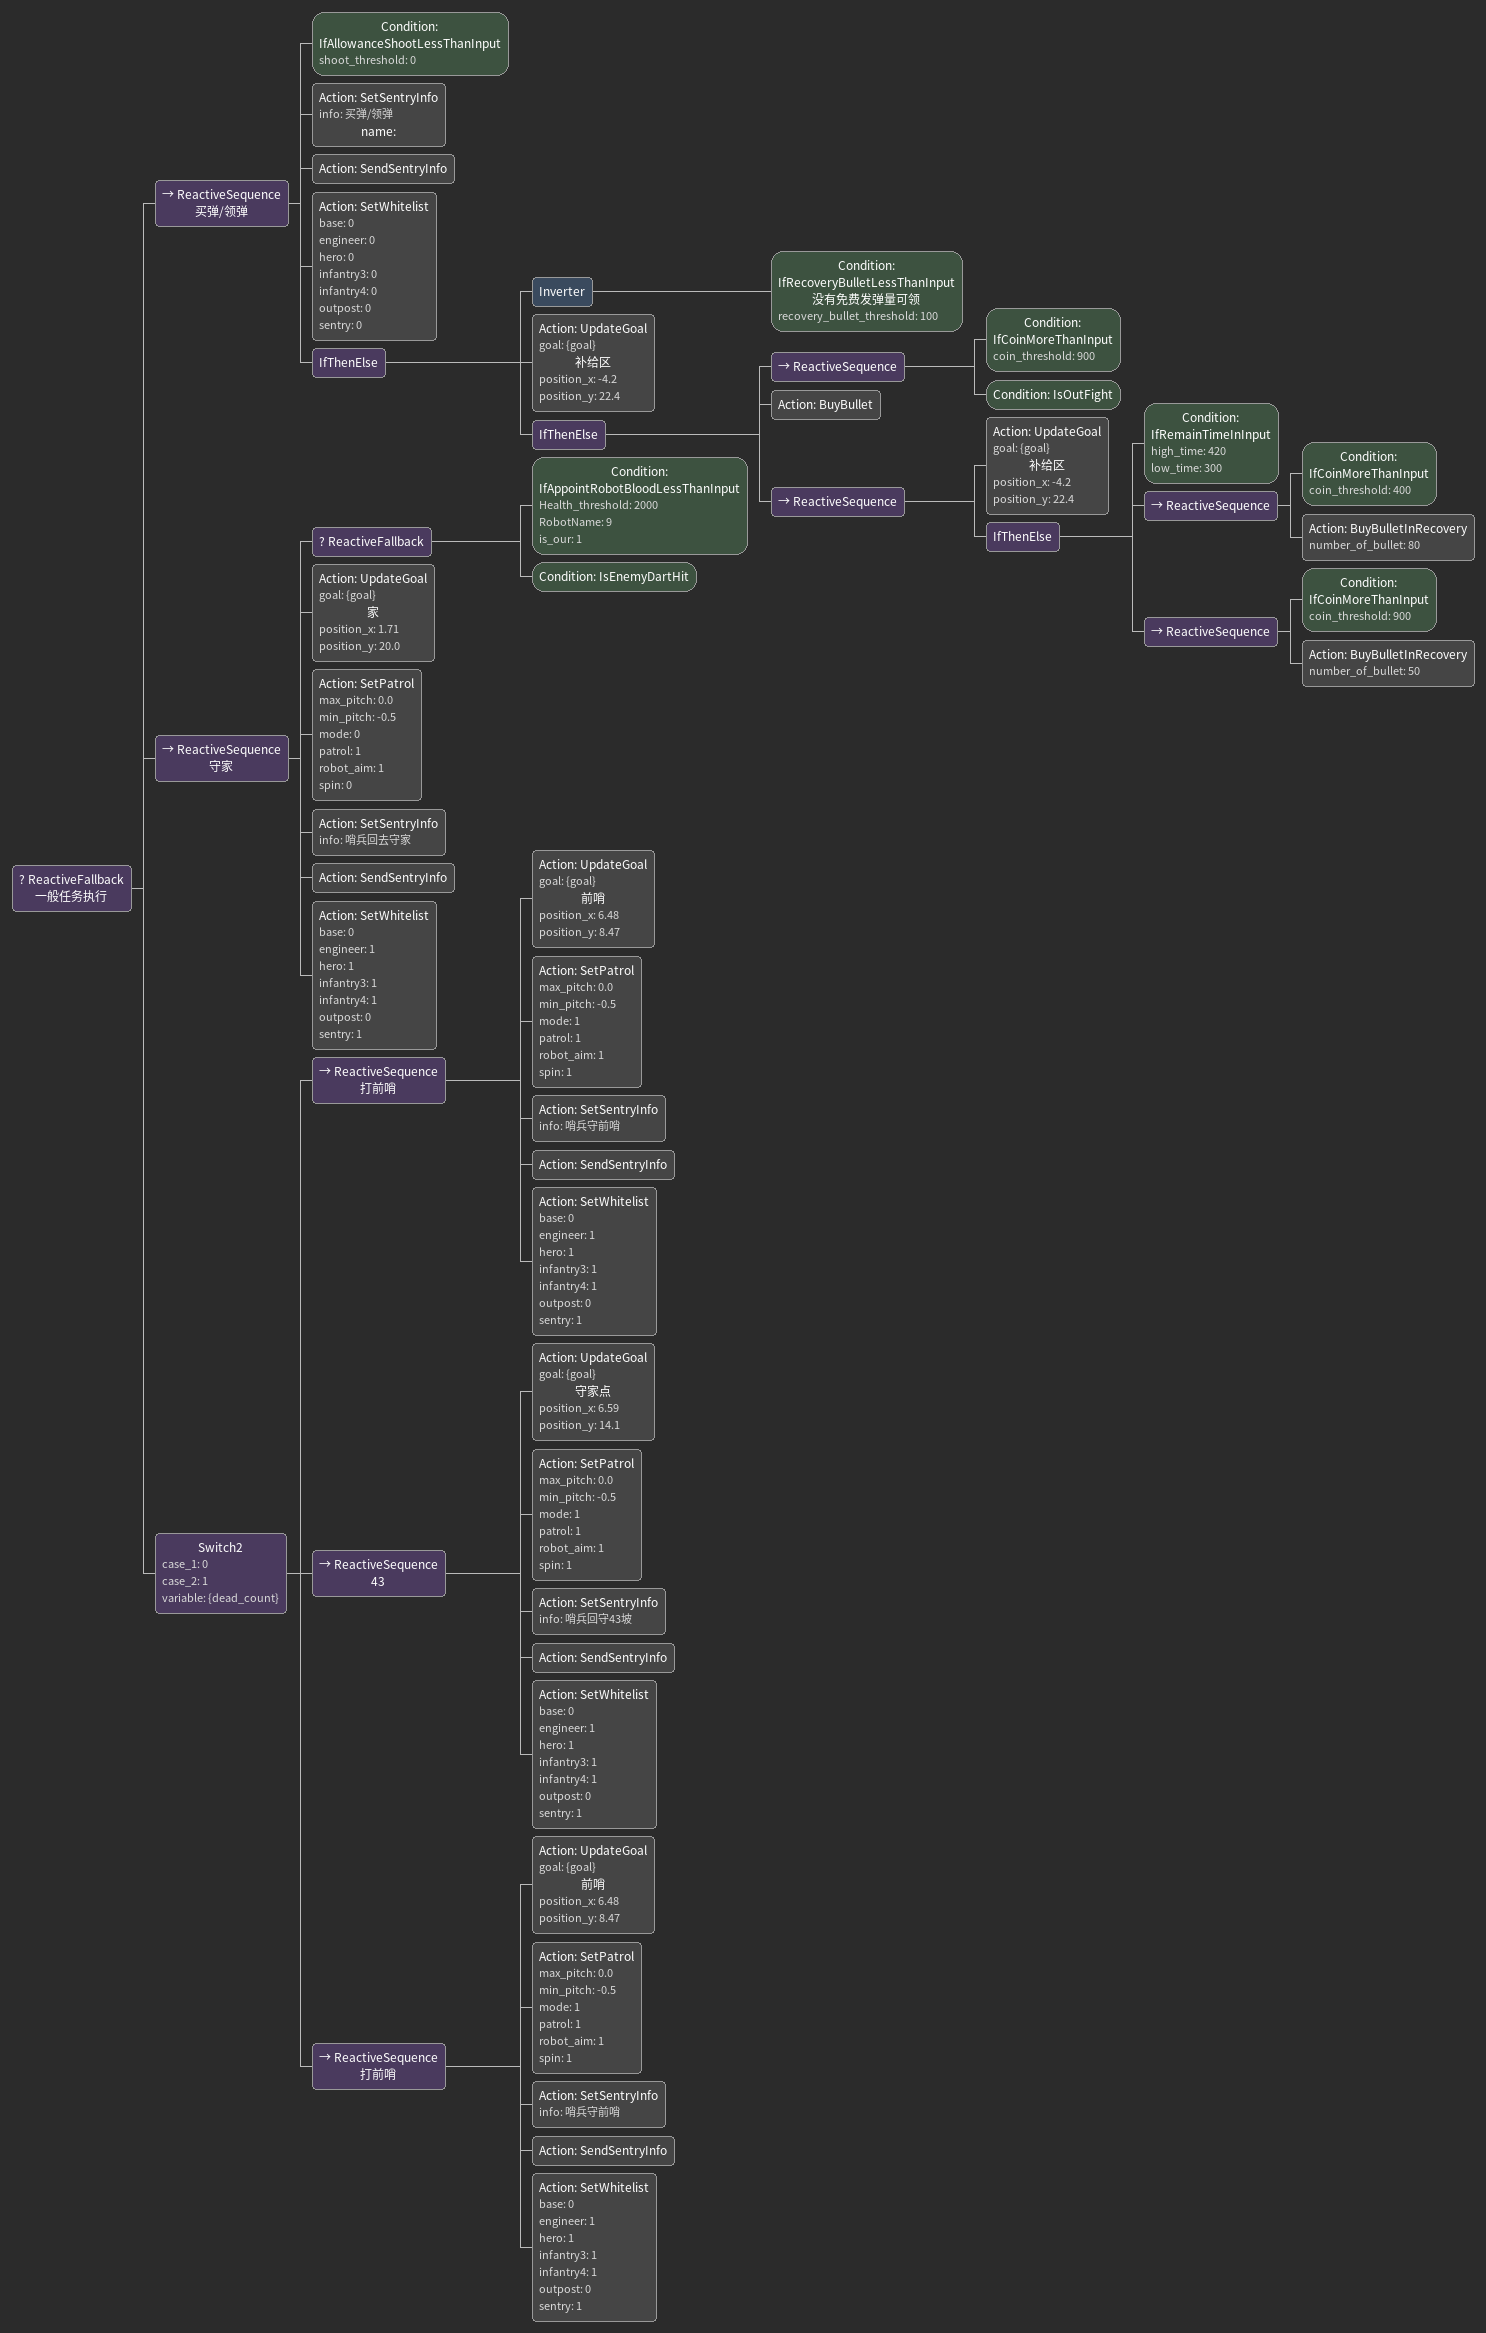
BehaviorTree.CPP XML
<ReactiveFallback name="一般任务执行">
    <ReactiveSequence name="买弹/领弹">
        <Condition ID="IfAllowanceShootLessThanInput" shoot_threshold="0"/>
        <Action ID="SetSentryInfo" info="买弹/领弹" name=""/>
        <Action ID="SendSentryInfo"/>
        <Action ID="SetWhitelist" base="0" engineer="0" hero="0" infantry3="0" infantry4="0" outpost="0" sentry="0"/>
        <IfThenElse>
            <Inverter>
                <Condition ID="IfRecoveryBulletLessThanInput" name="没有免费发弹量可领" recovery_bullet_threshold="100"/>
            </Inverter>
            <Action ID="UpdateGoal" goal="{goal}" name="补给区" position_x="-4.2" position_y="22.4"/>
            <IfThenElse>
                <ReactiveSequence>
                    <Condition ID="IfCoinMoreThanInput" coin_threshold="900"/>
                    <Condition ID="IsOutFight"/>
                </ReactiveSequence>
                <Action ID="BuyBullet"/>
                <ReactiveSequence>
                    <Action ID="UpdateGoal" goal="{goal}" name="补给区" position_x="-4.2" position_y="22.4"/>
                    <IfThenElse>
                        <Condition ID="IfRemainTimeInInput" high_time="420" low_time="300"/>
                        <ReactiveSequence>
                            <Condition ID="IfCoinMoreThanInput" coin_threshold="400"/>
                            <Action ID="BuyBulletInRecovery" number_of_bullet="80"/>
                        </ReactiveSequence>
                        <ReactiveSequence>
                            <Condition ID="IfCoinMoreThanInput" coin_threshold="900"/>
                            <Action ID="BuyBulletInRecovery" number_of_bullet="50"/>
                        </ReactiveSequence>
                    </IfThenElse>
                </ReactiveSequence>
            </IfThenElse>
        </IfThenElse>
    </ReactiveSequence>
    <ReactiveSequence name="守家">
        <ReactiveFallback>
            <Condition Health_threshold="2000" ID="IfAppointRobotBloodLessThanInput" RobotName="9" is_our="1"/>
            <Condition ID="IsEnemyDartHit"/>
        </ReactiveFallback>
        <Action ID="UpdateGoal" goal="{goal}" name="家" position_x="1.71" position_y="20.0"/>
        <Action ID="SetPatrol" max_pitch="0.0" min_pitch="-0.5" mode="0" patrol="1" robot_aim="1" spin="0"/>
        <Action ID="SetSentryInfo" info="哨兵回去守家"/>
        <Action ID="SendSentryInfo"/>
        <Action ID="SetWhitelist" base="0" engineer="1" hero="1" infantry3="1" infantry4="1" outpost="0" sentry="1"/>
    </ReactiveSequence>
    <Switch2 case_1="0" case_2="1" variable="{dead_count}">
        <ReactiveSequence name="打前哨">
            <Action ID="UpdateGoal" goal="{goal}" name="前哨" position_x="6.48" position_y="8.47"/>
            <Action ID="SetPatrol" max_pitch="0.0" min_pitch="-0.5" mode="1" patrol="1" robot_aim="1" spin="1"/>
            <Action ID="SetSentryInfo" info="哨兵守前哨"/>
            <Action ID="SendSentryInfo"/>
            <Action ID="SetWhitelist" base="0" engineer="1" hero="1" infantry3="1" infantry4="1" outpost="0" sentry="1"/>
        </ReactiveSequence>
        <ReactiveSequence name="43">
            <Action ID="UpdateGoal" goal="{goal}" name="守家点" position_x="6.59" position_y="14.1"/>
            <Action ID="SetPatrol" max_pitch="0.0" min_pitch="-0.5" mode="1" patrol="1" robot_aim="1" spin="1"/>
            <Action ID="SetSentryInfo" info="哨兵回守43坡"/>
            <Action ID="SendSentryInfo"/>
            <Action ID="SetWhitelist" base="0" engineer="1" hero="1" infantry3="1" infantry4="1" outpost="0" sentry="1"/>
        </ReactiveSequence>
        <ReactiveSequence name="打前哨">
            <Action ID="UpdateGoal" goal="{goal}" name="前哨" position_x="6.48" position_y="8.47"/>
            <Action ID="SetPatrol" max_pitch="0.0" min_pitch="-0.5" mode="1" patrol="1" robot_aim="1" spin="1"/>
            <Action ID="SetSentryInfo" info="哨兵守前哨"/>
            <Action ID="SendSentryInfo"/>
            <Action ID="SetWhitelist" base="0" engineer="1" hero="1" infantry3="1" infantry4="1" outpost="0" sentry="1"/>
        </ReactiveSequence>
    </Switch2>
</ReactiveFallback>
